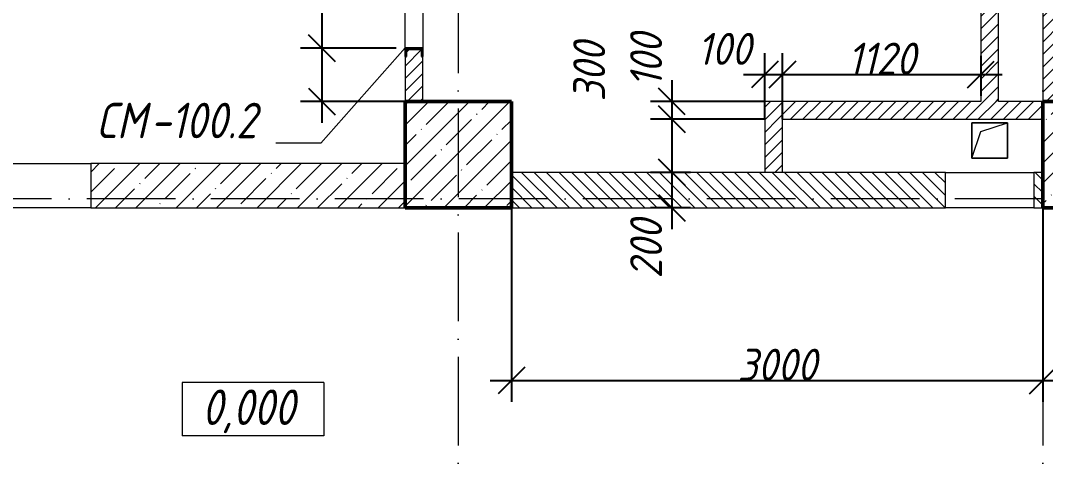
# Model space of a CAD drawing. Header units: millimetres. Extents: x -401725 to 250493, y 305116 to 802890.
# Drawn here: x -138522 to -132736, y 621045 to 623504 of the extents above; entities that cross this region are included whole.
import ezdxf

# ---------------------------------------------------------------- set-up
doc = ezdxf.new("R2010")
doc.units = ezdxf.units.MM
doc.linetypes.add('50_200_ШТРИХ_1Т_ш5_п1_п1_', pattern=[700, 500, -100, 0, -100])
for name, color, linetype, lineweight in [('A-____-____-DIMS', 7, 'Continuous', 9), ('A-FLOR-____-OTLN', 7, 'Continuous', 9), ('A-GENM-____-IDEN', 7, 'Continuous', 9), ('A-GENM-____-MCUT', 7, 'Continuous', 25), ('A-GENM-____-OTLN', 7, 'Continuous', 9), ('A-GENM-____-OTLN-1', 7, 'Continuous', 25), ('A-WALL-____-MCUT-3', 7, 'Continuous', 9), ('A-WALL-____-OTLN', 7, 'Continuous', 9), ('A-WALL-FNSH-MCUT-1', 7, 'Continuous', 9), ('G-____-____-DIMS', 7, 'Continuous', 9), ('S-COLS-____-MCUT', 7, 'Continuous', 50), ('S-COLS-____-OTLN', 7, 'Continuous', 9), ('S-GRID-____-OTLN-1', 7, '50_200_ШТРИХ_1Т_ш5_п1_п1_', 9)]:
    doc.layers.add(name, color=color, linetype=linetype, lineweight=lineweight)
for name, color, linetype, lineweight, true_color in [('A-WALL-____-MCUT-4', 7, 'Continuous', 13, 0x000000), ('A-WALL-____-PATT-2', 7, 'Continuous', 9, 0x787878), ('A-WALL-____-PATT-3', 9, 'Continuous', 9, 0x808080), ('A-WALL-____-PATT-4', 9, 'Continuous', 9, 0x808080), ('I-WALL-____-OTLN-1', 7, 'Continuous', 9, 0x000000), ('I-WALL-____-OTLN-2', 7, 'Continuous', 9, 0x000000)]:
    doc.layers.add(name, color=color, linetype=linetype, lineweight=lineweight, true_color=true_color)
doc.styles.add('ISOCPEUR_I_10', font='isocpeui.ttf', dxfattribs={"width": 0.9, "height": 180})
doc.styles.add('ISOCPEUR_I_14', font='isocpeui.ttf', dxfattribs={"width": 0.9, "height": 180})
doc.styles.add('ISOCPEUR_I_2', font='isocpeui.ttf', dxfattribs={"width": 0.85, "height": 2.3})
doc.dimstyles.new('ISO-1_8_0_9К_СРЕДНИЙ_Кладочные_5', dxfattribs={"dimscale": 304.8, "dimtxt": 179.276612, "dimasz": 0.492126, "dimexe": 0.393701, "dimexo": 0, "dimgap": 0, "dimtad": 1, "dimdec": 3, "dimrnd": 0.001, "dimdsep": 46, "dimtxsty": 'ISOCPEUR_I_10', "dimblk1": 'OBLIQUE', "dimblk2": 'OBLIQUE', "dimsah": 1, "dimcen": 0.09, "dimdle": 0.393701, "dimazin": 0, "dimtfac": 1, "dimtdec": 4, "dimtix": 1, "dimtmove": 2, "dimatfit": 3, "dimfxl": 1, "dimtvp": 1, "dimtolj": 1, "dimtzin": 0, "dimarcsym": 2})
doc.dimstyles.new('ISO-1_8_0_9К_СРЕДНИЙ_Кладочные_8', dxfattribs={"dimscale": 304.8, "dimtxt": 179.276612, "dimasz": 0.492126, "dimexe": 0.393701, "dimexo": 0, "dimgap": 0, "dimtad": 1, "dimdec": 3, "dimrnd": 0.001, "dimdsep": 46, "dimtxsty": 'ISOCPEUR_I_14', "dimblk1": 'OBLIQUE', "dimblk2": 'OBLIQUE', "dimsah": 1, "dimcen": 0.09, "dimdle": 0.393701, "dimazin": 0, "dimtfac": 1, "dimtdec": 4, "dimtix": 1, "dimtmove": 0, "dimatfit": 3, "dimfxl": 1, "dimtvp": 1, "dimtolj": 1, "dimtzin": 0, "dimarcsym": 2})
pattern_1 = [(45, (-175000.736, 544716.51), (-35.35534, 35.35534), [])]

# ---------------------------------------------------------------- blocks, each defined once
blk = doc.blocks.new('BSC_Колонна _Прямоугольная - 600х600-V96-АР1_Кладочный план 1 этажа в осях 1-64_Ю-ЯЯ')
at = {"layer": 'S-COLS-____-OTLN'}
h = blk.add_hatch(dxfattribs=at)
h.set_pattern_fill('FP_99', color=256, style=0, pattern_type=2)
h.set_pattern_definition([(45, (-38950, -78031.04), (-114.04925, 114.04925), []), (45, (-38835.95, -78031.04), (-114.04925, 114.04925), [201.613, -40.323, 3.353, -36.97])])
h.paths.add_polyline_path([(-300, -300), (300, -300), (300, 300), (-300, 300)], flags=0)
at = {"layer": 'S-COLS-____-MCUT'}
for p, q in [((300, 300), (-300, 300)), ((-300, 300), (-300, -300)), ((300, -300), (300, 300)), ((-300, -300), (300, -300))]:
    blk.add_line(p, q, dxfattribs=at)
blk = doc.blocks.new('BSC_Колонна _Прямоугольная - 600х600-V97-АР1_Кладочный план 1 этажа в осях 1-64_Ю-ЯЯ')
at = {"layer": 'S-COLS-____-OTLN'}
h = blk.add_hatch(dxfattribs=at)
h.set_pattern_fill('FP_100', color=256, style=0, pattern_type=2)
h.set_pattern_definition([(45, (-42550, -78031.04), (-114.04925, 114.04925), []), (45, (-42435.95, -78031.04), (-114.04925, 114.04925), [201.613, -40.323, 3.353, -36.97])])
h.paths.add_polyline_path([(-300, -300), (300, -300), (300, 300), (-300, 300), (-300, 182.2)], flags=0)
at = {"layer": 'S-COLS-____-MCUT'}
for p, q in [((300, 300), (-300, 300)), ((-300, 300), (-300, -300)), ((300, -300), (300, 300)), ((-300, -300), (300, -300))]:
    blk.add_line(p, q, dxfattribs=at)
blk = doc.blocks.new('154_Стойка_СКБ_Швеллер - СМ-2230_100-28218823-АР1_Кладочный план 1 этажа в осях 1-64_Ю-ЯЯ')
at = {"layer": 'A-GENM-____-MCUT'}
for p, q in [((171, 50), (125, 50)), ((125, 50), (125, -50)), ((129.5, 42.4), (171, 42.4)), ((129.5, -42.4), (129.5, 42.4)), ((171, 42.4), (171, 50)), ((125, -50), (171, -50)), ((171, -42.4), (129.5, -42.4)), ((171, -50), (171, -42.4))]:
    blk.add_line(p, q, dxfattribs=at)
blk = doc.blocks.new('AR_Отверстие прямоугольное _в плите_ - AR_Отверстие прямоугольное _в плите_-30458127-АР1_Кладочный план 1 этажа в осях 1-64_Ю-ЯЯ')
at = {"layer": 'A-GENM-____-OTLN'}
for p, q in [((100, 100), (-100, 100)), ((-100, 100), (-100, -100)), ((-50, 50), (100, 100)), ((100, -100), (100, 100)), ((-100, -100), (-50, 50)), ((-100, -100), (100, -100))]:
    blk.add_line(p, q, dxfattribs=at)
blk = doc.blocks.new('_Oblique')
at = {"color": 0, "linetype": 'ByBlock', "lineweight": -2}
blk.add_line((-0.5, -0.5), (0.5, 0.5), dxfattribs=at)
blk = doc.blocks.new('*D12934')
at = {"layer": 'A-____-____-DIMS', "color": 0, "lineweight": -2, "transparency": 16777216}
for p, q in [((-136821.4, 624617.6), (-136821.4, 623227.6)), ((-136351.2, 624497.6), (-136941.4, 624497.6)), ((-136400.7, 623347.6), (-136941.4, 623347.6))]:
    blk.add_line(p, q, dxfattribs=at)
at = {"layer": 'Defpoints', "color": 0, "transparency": 16777216}
for p in [(-136351.2, 624497.6), (-136821.4, 623347.6), (-136400.7, 623347.6)]:
    blk.add_point(p, dxfattribs=at)
at = {"layer": 'A-____-____-DIMS', "color": 0, "lineweight": -2, "transparency": 16777216, "xscale": 150, "yscale": 150, "zscale": 150}
for p, rotation in [((-136821.4, 624497.6), 90), ((-136821.4, 623347.6), 270)]:
    blk.add_blockref('_Oblique', p, dxfattribs=dict(at, rotation=rotation))
at = {"layer": 'A-____-____-DIMS', "color": 0, "transparency": 16777216, "insert": (-136911.4, 623922.6), "char_height": 180, "width": 463.361, "attachment_point": 5, "rotation": 90, "style": 'ISOCPEUR_I_14'}
blk.add_mtext('\\A1;1150', dxfattribs=at)
blk = doc.blocks.new('*D12935')
at = {"layer": 'A-____-____-DIMS', "color": 0, "lineweight": -2, "transparency": 16777216}
for p, q in [((-136821.4, 623467.6), (-136821.4, 622927.6)), ((-136400.7, 623347.6), (-136941.4, 623347.6)), ((-136350.7, 623047.6), (-136941.4, 623047.6))]:
    blk.add_line(p, q, dxfattribs=at)
at = {"layer": 'Defpoints', "color": 0, "transparency": 16777216}
for p in [(-136400.7, 623347.6), (-136821.4, 623047.6), (-136350.7, 623047.6)]:
    blk.add_point(p, dxfattribs=at)
at = {"layer": 'A-____-____-DIMS', "color": 0, "lineweight": -2, "transparency": 16777216, "xscale": 150, "yscale": 150, "zscale": 150}
for p, rotation in [((-136821.4, 623347.6), 90), ((-136821.4, 623047.6), 270)]:
    blk.add_blockref('_Oblique', p, dxfattribs=dict(at, rotation=rotation))
at = {"layer": 'A-____-____-DIMS', "color": 0, "transparency": 16777216, "insert": (-137381.5, 623561.9), "char_height": 180, "width": 409.578, "attachment_point": 1, "rotation": 90, "line_spacing_factor": 1.149209, "style": 'ISOCPEUR_I_10'}
blk.add_mtext('\\A1;300', dxfattribs=at)
blk = doc.blocks.new('*D13176')
at = {"layer": 'A-____-____-DIMS', "color": 0, "lineweight": -2, "transparency": 16777216}
for p, q in [((-134320.7, 622947.6), (-134320.7, 623319.1)), ((-134220.7, 622947.6), (-134220.7, 623319.1)), ((-134440.7, 623199.1), (-134100.7, 623199.1))]:
    blk.add_line(p, q, dxfattribs=at)
at = {"layer": 'Defpoints', "color": 0, "transparency": 16777216}
for p in [(-134220.7, 623199.1), (-134320.7, 622947.6), (-134220.7, 622947.6)]:
    blk.add_point(p, dxfattribs=at)
at = {"layer": 'A-____-____-DIMS', "color": 0, "lineweight": -2, "transparency": 16777216, "xscale": 150, "yscale": 150, "zscale": 150, "rotation": 180}
blk.add_blockref('_Oblique', (-134320.7, 623199.1), dxfattribs=at)
at = {"layer": 'A-____-____-DIMS', "color": 0, "lineweight": -2, "transparency": 16777216, "xscale": 150, "yscale": 150, "zscale": 150}
blk.add_blockref('_Oblique', (-134220.7, 623199.1), dxfattribs=at)
at = {"layer": 'A-____-____-DIMS', "color": 0, "transparency": 16777216, "insert": (-134701.2, 623434.3), "char_height": 180, "width": 368.207, "attachment_point": 1, "line_spacing_factor": 1.149209, "style": 'ISOCPEUR_I_10'}
blk.add_mtext('\\A1;100', dxfattribs=at)
blk = doc.blocks.new('*D13177')
at = {"layer": 'A-____-____-DIMS', "color": 0, "lineweight": -2, "transparency": 16777216}
for p, q in [((-134220.7, 622947.6), (-134220.7, 623319.1)), ((-133100.7, 623305.2), (-133100.7, 623079.1)), ((-134340.7, 623199.1), (-132980.7, 623199.1))]:
    blk.add_line(p, q, dxfattribs=at)
at = {"layer": 'Defpoints', "color": 0, "transparency": 16777216}
for p in [(-133100.7, 623305.2), (-133100.7, 623199.1), (-134220.7, 622947.6)]:
    blk.add_point(p, dxfattribs=at)
at = {"layer": 'A-____-____-DIMS', "color": 0, "lineweight": -2, "transparency": 16777216, "xscale": 150, "yscale": 150, "zscale": 150, "rotation": 180}
blk.add_blockref('_Oblique', (-134220.7, 623199.1), dxfattribs=at)
at = {"layer": 'A-____-____-DIMS', "color": 0, "lineweight": -2, "transparency": 16777216, "xscale": 150, "yscale": 150, "zscale": 150}
blk.add_blockref('_Oblique', (-133100.7, 623199.1), dxfattribs=at)
at = {"layer": 'A-____-____-DIMS', "color": 0, "transparency": 16777216, "insert": (-133660.7, 623289.1), "char_height": 180, "width": 463.361, "attachment_point": 5, "style": 'ISOCPEUR_I_14'}
blk.add_mtext('\\A1;1120', dxfattribs=at)
blk = doc.blocks.new('*D13178')
at = {"layer": 'A-____-____-DIMS', "color": 0, "lineweight": -2, "transparency": 16777216}
for p, q in [((-134845.4, 623167.6), (-134845.4, 622827.6)), ((-134320.7, 623047.6), (-134965.4, 623047.6)), ((-134320.7, 622947.6), (-134965.4, 622947.6))]:
    blk.add_line(p, q, dxfattribs=at)
at = {"layer": 'Defpoints', "color": 0, "transparency": 16777216}
for p in [(-134320.7, 623047.6), (-134845.4, 622947.6), (-134320.7, 622947.6)]:
    blk.add_point(p, dxfattribs=at)
at = {"layer": 'A-____-____-DIMS', "color": 0, "lineweight": -2, "transparency": 16777216, "xscale": 150, "yscale": 150, "zscale": 150}
for p, rotation in [((-134845.4, 623047.6), 90), ((-134845.4, 622947.6), 270)]:
    blk.add_blockref('_Oblique', p, dxfattribs=dict(at, rotation=rotation))
at = {"layer": 'A-____-____-DIMS', "color": 0, "transparency": 16777216, "insert": (-135080.5, 623127.5), "char_height": 180, "width": 368.207, "attachment_point": 1, "rotation": 90, "line_spacing_factor": 1.149209, "style": 'ISOCPEUR_I_10'}
blk.add_mtext('\\A1;100', dxfattribs=at)
blk = doc.blocks.new('*D13179')
at = {"layer": 'A-____-____-DIMS', "color": 0, "lineweight": -2, "transparency": 16777216}
for p, q in [((-134845.4, 623067.6), (-134845.4, 622527.6)), ((-134320.7, 622947.6), (-134965.4, 622947.6)), ((-134739.3, 622647.6), (-134965.4, 622647.6))]:
    blk.add_line(p, q, dxfattribs=at)
at = {"layer": 'Defpoints', "color": 0, "transparency": 16777216}
for p in [(-134320.7, 622947.6), (-134845.4, 622647.6), (-134739.3, 622647.6)]:
    blk.add_point(p, dxfattribs=at)
at = {"layer": 'A-____-____-DIMS', "color": 0, "lineweight": -2, "transparency": 16777216, "xscale": 150, "yscale": 150, "zscale": 150}
for p, rotation in [((-134845.4, 622947.6), 90), ((-134845.4, 622647.6), 270)]:
    blk.add_blockref('_Oblique', p, dxfattribs=dict(at, rotation=rotation))
at = {"layer": 'A-____-____-DIMS', "color": 0, "transparency": 16777216, "insert": (-135401.8, 623047.3), "char_height": 180, "width": 409.578, "attachment_point": 1, "rotation": 90, "line_spacing_factor": 1.149209, "style": 'ISOCPEUR_I_10'}
blk.add_mtext('\\A1;300', dxfattribs=at)
blk = doc.blocks.new('*D13180')
at = {"layer": 'A-____-____-DIMS', "color": 0, "lineweight": -2, "transparency": 16777216}
for p, q in [((-134845.4, 622767.6), (-134845.4, 622327.6)), ((-134739.3, 622647.6), (-134965.4, 622647.6)), ((-134739.3, 622447.6), (-134965.4, 622447.6))]:
    blk.add_line(p, q, dxfattribs=at)
at = {"layer": 'Defpoints', "color": 0, "transparency": 16777216}
for p in [(-134739.3, 622647.6), (-134845.4, 622447.6), (-134739.3, 622447.6)]:
    blk.add_point(p, dxfattribs=at)
at = {"layer": 'A-____-____-DIMS', "color": 0, "lineweight": -2, "transparency": 16777216, "xscale": 150, "yscale": 150, "zscale": 150}
for p, rotation in [((-134845.4, 622647.6), 90), ((-134845.4, 622447.6), 270)]:
    blk.add_blockref('_Oblique', p, dxfattribs=dict(at, rotation=rotation))
at = {"layer": 'A-____-____-DIMS', "color": 0, "transparency": 16777216, "insert": (-135080.5, 622048.4), "char_height": 180, "width": 409.578, "attachment_point": 1, "rotation": 90, "line_spacing_factor": 1.149209, "style": 'ISOCPEUR_I_10'}
blk.add_mtext('\\A1;200', dxfattribs=at)
blk = doc.blocks.new('*D13182')
at = {"layer": 'A-____-____-DIMS', "color": 0, "lineweight": -2, "transparency": 16777216}
for p, q in [((-132306.4, 622927.6), (-132306.4, 625067.6)), ((-133062.3, 624947.6), (-132186.4, 624947.6)), ((-132650.7, 623047.6), (-132186.4, 623047.6))]:
    blk.add_line(p, q, dxfattribs=at)
at = {"layer": 'Defpoints', "color": 0, "transparency": 16777216}
for p in [(-133062.3, 624947.6), (-132306.4, 624947.6), (-132650.7, 623047.6)]:
    blk.add_point(p, dxfattribs=at)
at = {"layer": 'A-____-____-DIMS', "color": 0, "lineweight": -2, "transparency": 16777216, "xscale": 150, "yscale": 150, "zscale": 150}
for p, rotation in [((-132306.4, 624947.6), 90), ((-132306.4, 623047.6), 270)]:
    blk.add_blockref('_Oblique', p, dxfattribs=dict(at, rotation=rotation))
at = {"layer": 'A-____-____-DIMS', "color": 0, "transparency": 16777216, "insert": (-132396.4, 623997.6), "char_height": 180, "width": 504.733, "attachment_point": 5, "rotation": 90, "style": 'ISOCPEUR_I_14'}
blk.add_mtext('\\A1;1900', dxfattribs=at)
blk = doc.blocks.new('*D13184')
at = {"layer": 'A-____-____-DIMS', "color": 0, "lineweight": -2, "transparency": 16777216}
for p, q in [((-135750.7, 622447.6), (-135750.7, 621352.8)), ((-132750.7, 622447.6), (-132750.7, 621352.8)), ((-135870.7, 621472.8), (-132630.7, 621472.8))]:
    blk.add_line(p, q, dxfattribs=at)
at = {"layer": 'Defpoints', "color": 0, "transparency": 16777216}
for p in [(-135750.7, 622447.6), (-132750.7, 622447.6), (-132750.7, 621472.8)]:
    blk.add_point(p, dxfattribs=at)
at = {"layer": 'A-____-____-DIMS', "color": 0, "lineweight": -2, "transparency": 16777216, "xscale": 150, "yscale": 150, "zscale": 150, "rotation": 180}
blk.add_blockref('_Oblique', (-135750.7, 621472.8), dxfattribs=at)
at = {"layer": 'A-____-____-DIMS', "color": 0, "lineweight": -2, "transparency": 16777216, "xscale": 150, "yscale": 150, "zscale": 150}
blk.add_blockref('_Oblique', (-132750.7, 621472.8), dxfattribs=at)
at = {"layer": 'A-____-____-DIMS', "color": 0, "transparency": 16777216, "insert": (-134250.7, 621562.8), "char_height": 180, "width": 546.104, "attachment_point": 5, "style": 'ISOCPEUR_I_14'}
blk.add_mtext('\\A1;3000', dxfattribs=at)
blk = doc.blocks.new('Высотные отметки - 9_5х3_5_h_-17668430-АР1_Кладочный план 1 этажа в осях 1-64_Ю-ЯЯ')
at = {"layer": 'G-____-____-DIMS'}
for p, q in [((-4, 3), (-4, 0)), ((4, 3), (-4, 3)), ((4, 3), (4, 0)), ((4, 0), (-4, 0))]:
    blk.add_line(p, q, dxfattribs=at)

msp = doc.modelspace()

# ---------------------------------------------------------------- hatches: boundary and pattern name
at = {"layer": 'A-WALL-____-PATT-2'}
h = msp.add_hatch(dxfattribs=at)
h.set_pattern_fill('FP_2', color=256, style=0, pattern_type=2)
h.set_pattern_definition([(45, (-175000.74, 544716.51), (-114.04925, 114.04925), []), (45, (-174886.69, 544716.51), (-114.04925, 114.04925), [201.612, -40.322, 3.353, -36.97])])
h.paths.add_polyline_path([(-138125.7357, 622447.5526), (-136350.7357, 622447.5526), (-136350.7357, 622697.5526), (-138125.7357, 622697.5526)], flags=0)
h.paths.add_polyline_path([(-139275.7357, 622447.5526), (-139275.7357, 622697.5526), (-140525.7357, 622697.5526), (-140525.7357, 622447.5526), (-139665.9931, 622447.5526)], flags=0)
at = {"layer": 'A-WALL-____-PATT-3'}
h = msp.add_hatch(dxfattribs=at)
h.set_pattern_fill('FP_6', color=256, style=0, pattern_type=2)
h.set_pattern_definition([(135, (-175000.736, 544716.51), (-35.35534, -35.35534), [])])
h.paths.add_polyline_path([(-132750.7357, 622447.5526), (-132750.7357, 622647.5526), (-132800.7357, 622647.5526), (-132800.7357, 622447.5526)], flags=0)
h.paths.add_polyline_path([(-133300.7357, 622447.5526), (-133300.7357, 622647.5526), (-135750.7357, 622647.5526), (-135750.7357, 622447.5526), (-134363.6002, 622447.5526)], flags=0)
at = {"layer": 'A-WALL-____-PATT-4'}
h = msp.add_hatch(dxfattribs=at)
h.set_pattern_fill('FP_5', color=256, style=0, pattern_type=2)
h.set_pattern_definition(pattern_1)
h.paths.add_polyline_path([(-136343.1357, 623047.5526), (-136250.7357, 623047.5526), (-136250.7357, 623301.5526), (-136258.3357, 623301.5526), (-136258.3357, 623343.0526), (-136343.1357, 623343.0526), (-136343.1357, 623301.5526), (-136350.7357, 623301.5526), (-136350.7357, 623047.5526)], flags=0)
h.paths.add_polyline_path([(-136253.7357, 624500.5526), (-136253.7357, 624547.5526), (-136250.7357, 624547.5526), (-136250.7357, 628301.5526), (-136258.3357, 628301.5526), (-136258.3357, 628343.0526), (-136343.1357, 628343.0526), (-136343.1357, 628301.5526), (-136350.7357, 628301.5526), (-136350.7357, 624547.5526), (-136347.7357, 624547.5526), (-136347.7357, 624500.5526)], flags=0)
h.paths.add_polyline_path([(-136258.3357, 629502.0526), (-136258.3357, 629543.5526), (-136250.7357, 629543.5526), (-136250.7357, 629797.5526), (-136350.7357, 629797.5526), (-136350.7357, 629543.5526), (-136343.1357, 629543.5526), (-136343.1357, 629502.0526)], flags=0)
h = msp.add_hatch(dxfattribs=at)
h.set_pattern_fill('FP_5', color=256, style=0, pattern_type=2)
h.set_pattern_definition(pattern_1)
h.paths.add_polyline_path([(-133000.7357, 623047.5526), (-133000.7357, 624947.5526), (-133100.7357, 624947.5526), (-133100.7357, 623047.5526)], flags=0)
h.paths.add_polyline_path([(-133050.8147, 624950.5526), (-133003.7357, 624950.5526), (-133003.7357, 624997.5526), (-133000.7357, 624997.5526), (-133000.7357, 626947.5526), (-133100.7357, 626947.5526), (-133100.7357, 624997.5526), (-133097.7357, 624997.5526), (-133097.7357, 624950.5526)], flags=0)
h = msp.add_hatch(dxfattribs=at)
h.set_pattern_fill('FP_5', color=256, style=0, pattern_type=2)
h.set_pattern_definition(pattern_1)
h.paths.add_polyline_path([(-132650.7357, 623047.5526), (-132650.7357, 624947.5526), (-132750.7357, 624947.5526), (-132750.7357, 623047.5526)], flags=0)
h.paths.add_polyline_path([(-132747.7357, 624950.5526), (-132653.7357, 624950.5526), (-132653.7357, 624997.5526), (-132650.7357, 624997.5526), (-132650.7357, 626547.5526), (-132750.7357, 626547.5526), (-132750.7357, 624997.5526), (-132747.7357, 624997.5526)], flags=0)
h = msp.add_hatch(dxfattribs=at)
h.set_pattern_fill('FP_5', color=256, style=0, pattern_type=2)
h.set_pattern_definition(pattern_1)
h.paths.add_polyline_path([(-134320.7357, 622947.5526), (-132750.7357, 622947.5526), (-132750.7357, 623047.5526), (-134320.7357, 623047.5526)], flags=0)
h = msp.add_hatch(dxfattribs=at)
h.set_pattern_fill('FP_5', color=256, style=0, pattern_type=2)
h.set_pattern_definition(pattern_1)
h.paths.add_polyline_path([(-134220.7357, 622647.5526), (-134220.7357, 622947.5526), (-134320.7357, 622947.5526), (-134320.7357, 622647.5526)], flags=0)

# ---------------------------------------------------------------- linework, layer by layer
at = {"layer": 'A-FLOR-____-OTLN'}
for p, q in [((-133150.7357, 622927.5526), (-132950.7357, 622927.5526)), ((-133150.7357, 622727.5526), (-133150.7357, 622927.5526)), ((-132950.7357, 622927.5526), (-132950.7357, 622727.5526)), ((-132950.7357, 622727.5526), (-133150.7357, 622727.5526))]:
    msp.add_line(p, q, dxfattribs=at)
at = {"layer": 'A-GENM-____-IDEN'}
for p, q in [((-136350.7357, 623349.5526), (-136826.931, 622813.0197)), ((-136826.931, 622813.0197), (-137080.5968, 622813.0197))]:
    msp.add_line(p, q, dxfattribs=at)
at = {"layer": 'A-WALL-____-MCUT-3'}
for p, q in [((-136350.7357, 622697.5526), (-138125.7357, 622697.5526)), ((-138125.7357, 622697.5526), (-138125.7357, 622447.5526)), ((-138125.7357, 622447.5526), (-136350.7357, 622447.5526))]:
    msp.add_line(p, q, dxfattribs=at)
at = {"layer": 'A-WALL-____-MCUT-4'}
for p, q in [((-133300.7357, 622647.5526), (-135750.7357, 622647.5526)), ((-133300.7357, 622447.5526), (-133300.7357, 622647.5526)), ((-132750.7357, 622647.5526), (-132800.7357, 622647.5526)), ((-132800.7357, 622647.5526), (-132800.7357, 622447.5526)), ((-135750.7357, 622447.5526), (-133300.7357, 622447.5526)), ((-132800.7357, 622447.5526), (-132750.7357, 622447.5526))]:
    msp.add_line(p, q, dxfattribs=at)
at = {"layer": 'A-WALL-____-OTLN'}
for p, q in [((-139275.7357, 622697.5526), (-138125.7357, 622697.5526)), ((-138125.7357, 622447.5526), (-139275.7357, 622447.5526))]:
    msp.add_line(p, q, dxfattribs=at)
at = {"layer": 'A-WALL-FNSH-MCUT-1'}
for p, q in [((-133100.7357, 624947.5526), (-133100.7357, 623047.5526)), ((-133000.7357, 623047.5526), (-133000.7357, 624947.5526)), ((-132750.7357, 624947.5526), (-132750.7357, 623047.5526)), ((-136350.7357, 623301.5526), (-136350.7357, 623047.5526)), ((-136250.7357, 623047.5526), (-136250.7357, 623301.5526)), ((-133100.7357, 623047.5526), (-134320.7357, 623047.5526)), ((-134320.7357, 623047.5526), (-134320.7357, 622647.5526)), ((-132750.7357, 623047.5526), (-133000.7357, 623047.5526)), ((-134220.7357, 622947.5526), (-132750.7357, 622947.5526)), ((-134220.7357, 622647.5526), (-134220.7357, 622947.5526))]:
    msp.add_line(p, q, dxfattribs=at)
at = {"layer": 'I-WALL-____-OTLN-1'}
for p, q in [((-133300.7357, 622647.5526), (-132800.7357, 622647.5526)), ((-132800.7357, 622447.5526), (-133300.7357, 622447.5526))]:
    msp.add_line(p, q, dxfattribs=at)
at = {"layer": 'I-WALL-____-OTLN-2'}
for p, q in [((-136350.7357, 623347.5526), (-136350.7357, 624497.5526)), ((-136250.7357, 624497.5526), (-136250.7357, 623347.5526))]:
    msp.add_line(p, q, dxfattribs=at)
at = {"layer": 'S-GRID-____-OTLN-1'}
for p, q in [((-136050.7357, 635609.362), (-136050.7357, 597608.0984)), ((-132750.7357, 635609.362), (-132750.7357, 611391.9943)), ((-127846.1379, 622497.5526), (-179669.5059, 622497.5526))]:
    msp.add_line(p, q, dxfattribs=at)

# ---------------------------------------------------------------- block references
at = {"layer": 'A-GENM-____-OTLN'}
msp.add_blockref('AR_Отверстие прямоугольное _в плите_ - AR_Отверстие прямоугольное _в плите_-30458127-АР1_Кладочный план 1 этажа в осях 1-64_Ю-ЯЯ', (-133050.7357, 622827.5526), dxfattribs=at)
at = {"layer": 'A-GENM-____-OTLN-1', "rotation": 269.9999999999999}
msp.add_blockref('154_Стойка_СКБ_Швеллер - СМ-2230_100-28218823-АР1_Кладочный план 1 этажа в осях 1-64_Ю-ЯЯ', (-136300.7357, 623472.5526), dxfattribs=at)
at = {"layer": 'G-____-____-DIMS', "xscale": 99.99999999999993, "yscale": 99.99999999999993, "zscale": 99.99999999999993}
msp.add_blockref('Высотные отметки - 9_5х3_5_h_-17668430-АР1_Кладочный план 1 этажа в осях 1-64_Ю-ЯЯ', (-137210.0409, 621161.4817), dxfattribs=at)
at = {"layer": 'S-COLS-____-OTLN'}
for name, p in [('BSC_Колонна _Прямоугольная - 600х600-V96-АР1_Кладочный план 1 этажа в осях 1-64_Ю-ЯЯ', (-136050.7357, 622747.5526)), ('BSC_Колонна _Прямоугольная - 600х600-V97-АР1_Кладочный план 1 этажа в осях 1-64_Ю-ЯЯ', (-132450.7357, 622747.5526))]:
    msp.add_blockref(name, p, dxfattribs=at)

# ---------------------------------------------------------------- texts
at = {"layer": 'A-GENM-____-IDEN', "char_height": 200, "attachment_point": 1, "style": 'ISOCPEUR_I_2'}
for s, insert, width in [('СМ', (-138092.6089, 623040.1358), 367.974562), ('-100.2', (-137788.9995, 623040.1358), 822.531375)]:
    msp.add_mtext(s, dxfattribs=dict(at, insert=insert, width=width))
at = {"layer": 'G-____-____-DIMS', "insert": (-137496.874, 621422.7728), "char_height": 200, "width": 688.399425, "attachment_point": 1, "line_spacing_factor": 1.149209, "style": 'ISOCPEUR_I_2'}
msp.add_mtext('0,000', dxfattribs=at)

# ---------------------------------------------------------------- dimensions: what is measured, and where the dimension line sits
at = {"layer": 'A-____-____-DIMS'}
for base, p1, p2, override, picture, middle in [((-132306.4456, 624947.5526), (-132650.7357, 623047.5526), (-133062.2665, 624947.5526), {"dimpost": '<>', "dimfxl": 1944.056984}, '*D13182', (-132396.4456, 623997.5526)), ((-136821.3805, 623347.5526), (-136351.2195, 624497.5526), (-136400.7357, 623347.5526), {"dimpost": '<>', "dimfxl": 1151.065529}, '*D12934', (-136911.3805, 623922.5526))]:
    dim = msp.add_linear_dim(base=base, p1=p1, p2=p2, angle=90, dimstyle='ISO-1_8_0_9К_СРЕДНИЙ_Кладочные_8', override=override, dxfattribs=at)
    dim.commit()
    dim.dimension.update_dxf_attribs({"geometry": picture, "text_midpoint": middle})
for base, p1, p2, override, picture, middle in [((-136821.3805, 623047.5526), (-136400.7357, 623347.5526), (-136350.7357, 623047.5526), {"dimpost": '<>', "dimfxl": 304.138127}, '*D12935', (-137261.5166, 623766.7079)), ((-134845.385, 622947.5526), (-134320.7357, 623047.5526), (-134320.7357, 622947.5526), {"dimpost": '<>', "dimfxl": 100}, '*D13178', (-134960.547, 623311.6219)), ((-134845.385, 622647.5526), (-134320.7357, 622947.5526), (-134739.319, 622647.5526), {"dimpost": '<>', "dimfxl": 514.98731}, '*D13179', (-135281.8215, 623252.0493)), ((-134845.385, 622447.5526), (-134739.319, 622647.5526), (-134739.319, 622447.5526), {"dimpost": '<>', "dimfxl": 200}, '*D13180', (-134960.547, 622253.1784))]:
    dim = msp.add_linear_dim(base=base, p1=p1, p2=p2, angle=90, dimstyle='ISO-1_8_0_9К_СРЕДНИЙ_Кладочные_5', override=override, dxfattribs=at)
    dim.commit()
    dim.dimension.update_dxf_attribs({"geometry": picture, "text_midpoint": middle, "dimtype": 160, "text_rotation": 90})
dim = msp.add_linear_dim(base=(-134220.7357, 623199.1407), p1=(-134320.7357, 622947.5526), p2=(-134220.7357, 622947.5526), dimstyle='ISO-1_8_0_9К_СРЕДНИЙ_Кладочные_5', override={"dimpost": '<>', "dimfxl": 100}, dxfattribs=at)
dim.commit()
dim.dimension.update_dxf_attribs({"geometry": '*D13176', "text_midpoint": (-134517.078, 623314.3028), "dimtype": 160})
for base, p1, p2, override, picture, middle in [((-133100.7357, 623199.1407), (-134220.7357, 622947.5526), (-133100.7357, 623305.2067), {"dimpost": '<>', "dimfxl": 1175.719568}, '*D13177', (-133660.7357, 623289.1407)), ((-132750.7357, 621472.7613), (-135750.7357, 622447.5526), (-132750.7357, 622447.5526), {"dimpost": '<>', "dimfxl": 3000}, '*D13184', (-134250.7357, 621562.7613))]:
    dim = msp.add_linear_dim(base=base, p1=p1, p2=p2, dimstyle='ISO-1_8_0_9К_СРЕДНИЙ_Кладочные_8', override=override, dxfattribs=at)
    dim.commit()
    dim.dimension.update_dxf_attribs({"geometry": picture, "text_midpoint": middle})

doc.saveas('drawing.dxf')
